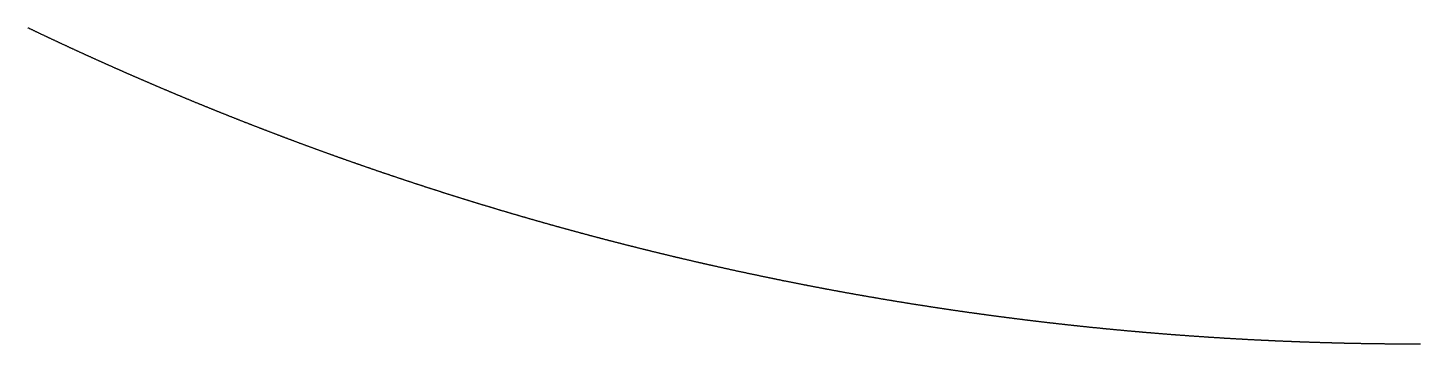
# Model space of a CAD drawing. Header units: metres. Extents: x -84 to 84, y -84 to 84.
# Drawn here: x -36.5 to -0.08, y -84.16 to -75.87 of the extents above; entities that cross this region are included whole.
import ezdxf

# ---------------------------------------------------------------- set-up
doc = ezdxf.new("R2010")
doc.units = ezdxf.units.M

msp = doc.modelspace()

# ---------------------------------------------------------------- linework, layer by layer
msp.add_lwpolyline([(-0.076, -84.155), (-0.091, -84.155), (-0.105, -84.155), (-0.12, -84.155), (-0.135, -84.155), (-0.149, -84.155), (-0.164, -84.155), (-0.179, -84.155), (-0.193, -84.155), (-0.208, -84.155), (-0.223, -84.155), (-0.237, -84.155), (-0.252, -84.155), (-0.267, -84.155), (-0.281, -84.155), (-0.296, -84.155), (-0.311, -84.155), (-0.325, -84.155), (-0.34, -84.155), (-0.355, -84.155), (-0.369, -84.155), (-0.384, -84.155), (-0.399, -84.155), (-0.413, -84.155), (-0.428, -84.155), (-0.443, -84.155), (-0.458, -84.154), (-0.472, -84.154), (-0.487, -84.154), (-0.502, -84.154), (-0.516, -84.154), (-0.531, -84.154), (-0.546, -84.154), (-0.56, -84.154), (-0.575, -84.154), (-0.59, -84.154), (-0.604, -84.154), (-0.619, -84.154), (-0.634, -84.154), (-0.648, -84.153), (-0.663, -84.153), (-0.678, -84.153), (-0.692, -84.153), (-0.707, -84.153), (-0.722, -84.153), (-0.736, -84.153), (-0.751, -84.153), (-0.766, -84.153), (-0.78, -84.153), (-0.795, -84.152), (-0.81, -84.152), (-0.824, -84.152), (-0.839, -84.152), (-0.854, -84.152), (-0.869, -84.152), (-0.883, -84.152), (-0.898, -84.152), (-0.913, -84.151), (-0.927, -84.151), (-0.942, -84.151), (-0.957, -84.151), (-0.971, -84.151), (-0.986, -84.151), (-1.001, -84.151), (-1.015, -84.15), (-1.03, -84.15), (-1.045, -84.15), (-1.059, -84.15), (-1.074, -84.15), (-1.089, -84.15), (-1.103, -84.149), (-1.118, -84.149), (-1.133, -84.149), (-1.147, -84.149), (-1.162, -84.149), (-1.177, -84.148), (-1.191, -84.148), (-1.206, -84.148), (-1.221, -84.148), (-1.235, -84.148), (-1.25, -84.148), (-1.265, -84.147), (-1.279, -84.147), (-1.294, -84.147), (-1.309, -84.147), (-1.324, -84.146), (-1.338, -84.146), (-1.353, -84.146), (-1.368, -84.146), (-1.382, -84.146), (-1.397, -84.145), (-1.412, -84.145), (-1.426, -84.145), (-1.441, -84.145), (-1.456, -84.144), (-1.47, -84.144), (-1.485, -84.144), (-1.5, -84.144), (-1.514, -84.144), (-1.529, -84.143), (-1.544, -84.143), (-1.558, -84.143), (-1.573, -84.143), (-1.588, -84.142), (-1.602, -84.142), (-1.617, -84.142), (-1.632, -84.141), (-1.646, -84.141), (-1.661, -84.141), (-1.676, -84.141), (-1.69, -84.14), (-1.705, -84.14), (-1.72, -84.14), (-1.734, -84.14), (-1.749, -84.139), (-1.764, -84.139), (-1.778, -84.139), (-1.793, -84.138), (-1.808, -84.138), (-1.823, -84.138), (-1.837, -84.138), (-1.852, -84.137), (-1.867, -84.137), (-1.881, -84.137), (-1.896, -84.136), (-1.911, -84.136), (-1.925, -84.136), (-1.94, -84.135), (-1.955, -84.135), (-1.969, -84.135), (-1.984, -84.134), (-1.999, -84.134), (-2.013, -84.134), (-2.028, -84.133), (-2.043, -84.133), (-2.057, -84.133), (-2.072, -84.132), (-2.087, -84.132), (-2.101, -84.132), (-2.116, -84.131), (-2.131, -84.131), (-2.145, -84.131), (-2.16, -84.13), (-2.175, -84.13), (-2.189, -84.13), (-2.204, -84.129), (-2.219, -84.129), (-2.233, -84.128), (-2.248, -84.128), (-2.263, -84.128), (-2.277, -84.127), (-2.292, -84.127), (-2.307, -84.127), (-2.321, -84.126), (-2.336, -84.126), (-2.351, -84.125), (-2.365, -84.125), (-2.38, -84.125), (-2.395, -84.124), (-2.41, -84.124), (-2.424, -84.123), (-2.439, -84.123), (-2.454, -84.123), (-2.468, -84.122), (-2.483, -84.122), (-2.498, -84.121), (-2.512, -84.121), (-2.527, -84.121), (-2.542, -84.12), (-2.556, -84.12), (-2.571, -84.119), (-2.586, -84.119), (-2.6, -84.118), (-2.615, -84.118), (-2.63, -84.118), (-2.644, -84.117), (-2.659, -84.117), (-2.674, -84.116), (-2.688, -84.116), (-2.703, -84.115), (-2.718, -84.115), (-2.732, -84.114), (-2.747, -84.114), (-2.762, -84.114), (-2.776, -84.113), (-2.791, -84.113), (-2.806, -84.112), (-2.82, -84.112), (-2.835, -84.111), (-2.85, -84.111), (-2.864, -84.11), (-2.879, -84.11), (-2.894, -84.109), (-2.908, -84.109), (-2.923, -84.108), (-2.938, -84.108), (-2.952, -84.107), (-2.967, -84.107), (-2.982, -84.106), (-2.996, -84.106), (-3.011, -84.105), (-3.026, -84.105), (-3.04, -84.104), (-3.055, -84.104), (-3.07, -84.103), (-3.084, -84.103), (-3.099, -84.102), (-3.114, -84.102), (-3.128, -84.101), (-3.143, -84.101), (-3.158, -84.1), (-3.172, -84.1), (-3.187, -84.099), (-3.202, -84.098), (-3.216, -84.098), (-3.231, -84.097), (-3.246, -84.097), (-3.26, -84.096), (-3.275, -84.096), (-3.29, -84.095), (-3.304, -84.095), (-3.319, -84.094), (-3.334, -84.094), (-3.348, -84.093), (-3.363, -84.092), (-3.378, -84.092), (-3.392, -84.091), (-3.407, -84.091), (-3.422, -84.09), (-3.436, -84.09), (-3.451, -84.089), (-3.466, -84.088), (-3.48, -84.088), (-3.495, -84.087), (-3.51, -84.087), (-3.524, -84.086), (-3.539, -84.085), (-3.554, -84.085), (-3.568, -84.084), (-3.583, -84.084), (-3.598, -84.083), (-3.612, -84.082), (-3.627, -84.082), (-3.642, -84.081), (-3.656, -84.081), (-3.671, -84.08), (-3.686, -84.079), (-3.7, -84.079), (-3.715, -84.078), (-3.73, -84.077), (-3.744, -84.077), (-3.759, -84.076), (-3.774, -84.076), (-3.788, -84.075), (-3.803, -84.074), (-3.818, -84.074), (-3.832, -84.073), (-3.847, -84.072), (-3.862, -84.072), (-3.876, -84.071), (-3.891, -84.07), (-3.906, -84.07), (-3.92, -84.069), (-3.935, -84.068), (-3.95, -84.068), (-3.964, -84.067), (-3.979, -84.066), (-3.994, -84.066), (-4.008, -84.065), (-4.023, -84.064), (-4.038, -84.064), (-4.052, -84.063), (-4.067, -84.062), (-4.082, -84.062), (-4.096, -84.061), (-4.111, -84.06), (-4.126, -84.059), (-4.14, -84.059), (-4.155, -84.058), (-4.17, -84.057), (-4.184, -84.057), (-4.199, -84.056), (-4.214, -84.055), (-4.228, -84.055), (-4.243, -84.054), (-4.258, -84.053), (-4.272, -84.052), (-4.287, -84.052), (-4.302, -84.051), (-4.316, -84.05), (-4.331, -84.049), (-4.346, -84.049), (-4.36, -84.048), (-4.375, -84.047), (-4.39, -84.046), (-4.404, -84.046), (-4.419, -84.045), (-4.434, -84.044), (-4.448, -84.043), (-4.463, -84.043), (-4.477, -84.042), (-4.492, -84.041), (-4.507, -84.04), (-4.521, -84.04), (-4.536, -84.039), (-4.551, -84.038), (-4.565, -84.037), (-4.58, -84.037), (-4.595, -84.036), (-4.609, -84.035), (-4.624, -84.034), (-4.639, -84.033), (-4.653, -84.033), (-4.668, -84.032), (-4.683, -84.031), (-4.697, -84.03), (-4.712, -84.029), (-4.727, -84.029), (-4.741, -84.028), (-4.756, -84.027), (-4.771, -84.026), (-4.785, -84.025), (-4.8, -84.025), (-4.815, -84.024), (-4.829, -84.023), (-4.844, -84.022), (-4.859, -84.021), (-4.873, -84.02), (-4.888, -84.02), (-4.903, -84.019), (-4.917, -84.018), (-4.932, -84.017), (-4.946, -84.016), (-4.961, -84.015), (-4.976, -84.015), (-4.99, -84.014), (-5.005, -84.013), (-5.02, -84.012), (-5.034, -84.011), (-5.049, -84.01), (-5.064, -84.009), (-5.078, -84.009), (-5.093, -84.008), (-5.108, -84.007), (-5.122, -84.006), (-5.137, -84.005), (-5.152, -84.004), (-5.166, -84.003), (-5.181, -84.002), (-5.196, -84.002), (-5.21, -84.001), (-5.225, -84), (-5.24, -83.999), (-5.254, -83.998), (-5.269, -83.997), (-5.283, -83.996), (-5.298, -83.995), (-5.313, -83.994), (-5.327, -83.993), (-5.342, -83.993), (-5.357, -83.992), (-5.371, -83.991), (-5.386, -83.99), (-5.401, -83.989), (-5.415, -83.988), (-5.43, -83.987), (-5.445, -83.986), (-5.459, -83.985), (-5.474, -83.984), (-5.489, -83.983), (-5.503, -83.982), (-5.518, -83.981), (-5.533, -83.98), (-5.547, -83.98), (-5.562, -83.979), (-5.576, -83.978), (-5.591, -83.977), (-5.606, -83.976), (-5.62, -83.975), (-5.635, -83.974), (-5.65, -83.973), (-5.664, -83.972), (-5.679, -83.971), (-5.694, -83.97), (-5.708, -83.969), (-5.723, -83.968), (-5.738, -83.967), (-5.752, -83.966), (-5.767, -83.965), (-5.781, -83.964), (-5.796, -83.963), (-5.811, -83.962), (-5.825, -83.961), (-5.84, -83.96), (-5.855, -83.959), (-5.869, -83.958), (-5.884, -83.957), (-5.899, -83.956), (-5.913, -83.955), (-5.928, -83.954), (-5.943, -83.953), (-5.957, -83.952), (-5.972, -83.951), (-5.987, -83.95), (-6.001, -83.949), (-6.016, -83.948), (-6.03, -83.947), (-6.045, -83.946), (-6.06, -83.945), (-6.074, -83.944), (-6.089, -83.943), (-6.104, -83.942), (-6.118, -83.941), (-6.133, -83.94), (-6.148, -83.939), (-6.162, -83.937), (-6.177, -83.936), (-6.191, -83.935), (-6.206, -83.934), (-6.221, -83.933), (-6.235, -83.932), (-6.25, -83.931), (-6.265, -83.93), (-6.279, -83.929), (-6.294, -83.928), (-6.309, -83.927), (-6.323, -83.926), (-6.338, -83.925), (-6.352, -83.924), (-6.367, -83.922), (-6.382, -83.921), (-6.396, -83.92), (-6.411, -83.919), (-6.426, -83.918), (-6.44, -83.917), (-6.455, -83.916), (-6.47, -83.915), (-6.484, -83.914), (-6.499, -83.913), (-6.513, -83.911), (-6.528, -83.91), (-6.543, -83.909), (-6.557, -83.908), (-6.572, -83.907), (-6.587, -83.906), (-6.601, -83.905), (-6.616, -83.904), (-6.631, -83.902), (-6.645, -83.901), (-6.66, -83.9), (-6.674, -83.899), (-6.689, -83.898), (-6.704, -83.897), (-6.718, -83.895), (-6.733, -83.894), (-6.748, -83.893), (-6.762, -83.892), (-6.777, -83.891), (-6.792, -83.89), (-6.806, -83.889), (-6.821, -83.887), (-6.835, -83.886), (-6.85, -83.885), (-6.865, -83.884), (-6.879, -83.883), (-6.894, -83.881), (-6.909, -83.88), (-6.923, -83.879), (-6.938, -83.878), (-6.952, -83.877), (-6.967, -83.876), (-6.982, -83.874), (-6.996, -83.873), (-7.011, -83.872), (-7.026, -83.871), (-7.04, -83.87), (-7.055, -83.868), (-7.069, -83.867), (-7.084, -83.866), (-7.099, -83.865), (-7.113, -83.863), (-7.128, -83.862), (-7.143, -83.861), (-7.157, -83.86), (-7.172, -83.859), (-7.186, -83.857), (-7.201, -83.856), (-7.216, -83.855), (-7.23, -83.854), (-7.245, -83.852), (-7.26, -83.851), (-7.274, -83.85), (-7.289, -83.849), (-7.303, -83.847), (-7.318, -83.846), (-7.333, -83.845), (-7.347, -83.844), (-7.362, -83.842), (-7.377, -83.841), (-7.391, -83.84), (-7.406, -83.839), (-7.42, -83.837), (-7.435, -83.836), (-7.45, -83.835), (-7.464, -83.833), (-7.479, -83.832), (-7.494, -83.831), (-7.508, -83.83), (-7.523, -83.828), (-7.537, -83.827), (-7.552, -83.826), (-7.567, -83.824), (-7.581, -83.823), (-7.596, -83.822), (-7.611, -83.82), (-7.625, -83.819), (-7.64, -83.818), (-7.654, -83.817), (-7.669, -83.815), (-7.684, -83.814), (-7.698, -83.813), (-7.713, -83.811), (-7.727, -83.81), (-7.742, -83.809), (-7.757, -83.807), (-7.771, -83.806), (-7.786, -83.805), (-7.801, -83.803), (-7.815, -83.802), (-7.83, -83.801), (-7.844, -83.799), (-7.859, -83.798), (-7.874, -83.796), (-7.888, -83.795), (-7.903, -83.794), (-7.917, -83.792), (-7.932, -83.791), (-7.947, -83.79), (-7.961, -83.788), (-7.976, -83.787), (-7.991, -83.786), (-8.005, -83.784), (-8.02, -83.783), (-8.034, -83.781), (-8.049, -83.78), (-8.064, -83.779), (-8.078, -83.777), (-8.093, -83.776), (-8.107, -83.774), (-8.122, -83.773), (-8.137, -83.772), (-8.151, -83.77), (-8.166, -83.769), (-8.18, -83.767), (-8.195, -83.766), (-8.21, -83.765), (-8.224, -83.763), (-8.239, -83.762), (-8.253, -83.76), (-8.268, -83.759), (-8.283, -83.758), (-8.297, -83.756), (-8.312, -83.755), (-8.327, -83.753), (-8.341, -83.752), (-8.356, -83.75), (-8.37, -83.749), (-8.385, -83.748), (-8.4, -83.746), (-8.414, -83.745), (-8.429, -83.743), (-8.443, -83.742), (-8.458, -83.74), (-8.473, -83.739), (-8.487, -83.737), (-8.502, -83.736), (-8.516, -83.734), (-8.531, -83.733), (-8.546, -83.731), (-8.56, -83.73), (-8.575, -83.729), (-8.589, -83.727), (-8.604, -83.726), (-8.619, -83.724), (-8.633, -83.723), (-8.648, -83.721), (-8.662, -83.72), (-8.677, -83.718), (-8.692, -83.717), (-8.706, -83.715), (-8.721, -83.714), (-8.735, -83.712), (-8.75, -83.711), (-8.765, -83.709), (-8.779, -83.708), (-8.794, -83.706), (-8.808, -83.705), (-8.823, -83.703), (-8.838, -83.702), (-8.852, -83.7), (-8.867, -83.698), (-8.881, -83.697), (-8.896, -83.695), (-8.911, -83.694), (-8.925, -83.692), (-8.94, -83.691), (-8.954, -83.689), (-8.969, -83.688), (-8.984, -83.686), (-8.998, -83.685), (-9.013, -83.683), (-9.027, -83.682), (-9.042, -83.68), (-9.056, -83.678), (-9.071, -83.677), (-9.086, -83.675), (-9.1, -83.674), (-9.115, -83.672), (-9.129, -83.671), (-9.144, -83.669), (-9.159, -83.667), (-9.173, -83.666), (-9.188, -83.664), (-9.202, -83.663), (-9.217, -83.661), (-9.232, -83.66), (-9.246, -83.658), (-9.261, -83.656), (-9.275, -83.655), (-9.29, -83.653), (-9.305, -83.652), (-9.319, -83.65), (-9.334, -83.648), (-9.348, -83.647), (-9.363, -83.645), (-9.377, -83.643), (-9.392, -83.642), (-9.407, -83.64), (-9.421, -83.639), (-9.436, -83.637), (-9.45, -83.635), (-9.465, -83.634), (-9.48, -83.632), (-9.494, -83.63), (-9.509, -83.629), (-9.523, -83.627), (-9.538, -83.626), (-9.552, -83.624), (-9.567, -83.622), (-9.582, -83.621), (-9.596, -83.619), (-9.611, -83.617), (-9.625, -83.616), (-9.64, -83.614), (-9.655, -83.612), (-9.669, -83.611), (-9.684, -83.609), (-9.698, -83.607), (-9.713, -83.606), (-9.727, -83.604), (-9.742, -83.602), (-9.757, -83.601), (-9.771, -83.599), (-9.786, -83.597), (-9.8, -83.596), (-9.815, -83.594), (-9.83, -83.592), (-9.844, -83.59), (-9.859, -83.589), (-9.873, -83.587), (-9.888, -83.585), (-9.902, -83.584), (-9.917, -83.582), (-9.932, -83.58), (-9.946, -83.578), (-9.961, -83.577), (-9.975, -83.575), (-9.99, -83.573), (-10.004, -83.572), (-10.019, -83.57), (-10.034, -83.568), (-10.048, -83.566), (-10.063, -83.565), (-10.077, -83.563), (-10.092, -83.561), (-10.106, -83.559), (-10.121, -83.558), (-10.136, -83.556), (-10.15, -83.554), (-10.165, -83.552), (-10.179, -83.551), (-10.194, -83.549), (-10.208, -83.547), (-10.223, -83.545), (-10.238, -83.544), (-10.252, -83.542), (-10.267, -83.54), (-10.281, -83.538), (-10.296, -83.537), (-10.31, -83.535), (-10.325, -83.533), (-10.34, -83.531), (-10.354, -83.529), (-10.369, -83.528), (-10.383, -83.526), (-10.398, -83.524), (-10.412, -83.522), (-10.427, -83.52), (-10.441, -83.519), (-10.456, -83.517), (-10.471, -83.515), (-10.485, -83.513), (-10.5, -83.511), (-10.514, -83.51), (-10.529, -83.508), (-10.543, -83.506), (-10.558, -83.504), (-10.573, -83.502), (-10.587, -83.501), (-10.602, -83.499), (-10.616, -83.497), (-10.631, -83.495), (-10.645, -83.493), (-10.66, -83.491), (-10.674, -83.489), (-10.689, -83.488), (-10.704, -83.486), (-10.718, -83.484), (-10.733, -83.482), (-10.747, -83.48), (-10.762, -83.478), (-10.776, -83.477), (-10.791, -83.475), (-10.805, -83.473), (-10.82, -83.471), (-10.835, -83.469), (-10.849, -83.467), (-10.864, -83.465), (-10.878, -83.463), (-10.893, -83.462), (-10.907, -83.46), (-10.922, -83.458), (-10.936, -83.456), (-10.951, -83.454), (-10.966, -83.452), (-10.98, -83.45), (-10.995, -83.448), (-11.009, -83.446), (-11.024, -83.445), (-11.038, -83.443), (-11.053, -83.441), (-11.067, -83.439), (-11.082, -83.437), (-11.097, -83.435), (-11.111, -83.433), (-11.126, -83.431), (-11.14, -83.429), (-11.155, -83.427), (-11.169, -83.425), (-11.184, -83.423), (-11.198, -83.422), (-11.213, -83.42), (-11.227, -83.418), (-11.242, -83.416), (-11.257, -83.414), (-11.271, -83.412), (-11.286, -83.41), (-11.3, -83.408), (-11.315, -83.406), (-11.329, -83.404), (-11.344, -83.402), (-11.358, -83.4), (-11.373, -83.398), (-11.387, -83.396), (-11.402, -83.394), (-11.417, -83.392), (-11.431, -83.39), (-11.446, -83.388), (-11.46, -83.386), (-11.475, -83.384), (-11.489, -83.382), (-11.504, -83.38), (-11.518, -83.378), (-11.533, -83.376), (-11.547, -83.374), (-11.562, -83.372), (-11.576, -83.37), (-11.591, -83.368), (-11.606, -83.366), (-11.62, -83.364), (-11.635, -83.362), (-11.649, -83.36), (-11.664, -83.358), (-11.678, -83.356), (-11.693, -83.354), (-11.707, -83.352), (-11.722, -83.35), (-11.736, -83.348), (-11.751, -83.346), (-11.765, -83.344), (-11.78, -83.342), (-11.794, -83.34), (-11.809, -83.338), (-11.824, -83.336), (-11.838, -83.334), (-11.853, -83.332), (-11.867, -83.33), (-11.882, -83.328), (-11.896, -83.326), (-11.911, -83.324), (-11.925, -83.322), (-11.94, -83.32), (-11.954, -83.317), (-11.969, -83.315), (-11.983, -83.313), (-11.998, -83.311), (-12.012, -83.309), (-12.027, -83.307), (-12.041, -83.305), (-12.056, -83.303), (-12.07, -83.301), (-12.085, -83.299), (-12.1, -83.297), (-12.114, -83.295), (-12.129, -83.292), (-12.143, -83.29), (-12.158, -83.288), (-12.172, -83.286), (-12.187, -83.284), (-12.201, -83.282), (-12.216, -83.28), (-12.23, -83.278), (-12.245, -83.276), (-12.259, -83.274), (-12.274, -83.271), (-12.288, -83.269), (-12.303, -83.267), (-12.317, -83.265), (-12.332, -83.263), (-12.346, -83.261), (-12.361, -83.259), (-12.375, -83.256), (-12.39, -83.254), (-12.404, -83.252), (-12.419, -83.25), (-12.433, -83.248), (-12.448, -83.246), (-12.463, -83.244), (-12.477, -83.241), (-12.492, -83.239), (-12.506, -83.237), (-12.521, -83.235), (-12.535, -83.233), (-12.55, -83.231), (-12.564, -83.228), (-12.579, -83.226), (-12.593, -83.224), (-12.608, -83.222), (-12.622, -83.22), (-12.637, -83.218), (-12.651, -83.215), (-12.666, -83.213), (-12.68, -83.211), (-12.695, -83.209), (-12.709, -83.207), (-12.724, -83.204), (-12.738, -83.202), (-12.753, -83.2), (-12.767, -83.198), (-12.782, -83.196), (-12.796, -83.193), (-12.811, -83.191), (-12.825, -83.189), (-12.84, -83.187), (-12.854, -83.184), (-12.869, -83.182), (-12.883, -83.18), (-12.898, -83.178), (-12.912, -83.176), (-12.927, -83.173), (-12.941, -83.171), (-12.956, -83.169), (-12.97, -83.167), (-12.985, -83.164), (-12.999, -83.162), (-13.014, -83.16), (-13.028, -83.158), (-13.043, -83.155), (-13.057, -83.153), (-13.072, -83.151), (-13.086, -83.149), (-13.101, -83.146), (-13.115, -83.144), (-13.13, -83.142), (-13.144, -83.14), (-13.159, -83.137), (-13.173, -83.135), (-13.188, -83.133), (-13.202, -83.13), (-13.217, -83.128), (-13.231, -83.126), (-13.246, -83.124), (-13.26, -83.121), (-13.275, -83.119), (-13.289, -83.117), (-13.304, -83.114), (-13.318, -83.112), (-13.333, -83.11), (-13.347, -83.107), (-13.362, -83.105), (-13.376, -83.103), (-13.391, -83.1), (-13.405, -83.098), (-13.42, -83.096), (-13.434, -83.094), (-13.449, -83.091), (-13.463, -83.089), (-13.478, -83.087), (-13.492, -83.084), (-13.506, -83.082), (-13.521, -83.08), (-13.535, -83.077), (-13.55, -83.075), (-13.564, -83.072), (-13.579, -83.07), (-13.593, -83.068), (-13.608, -83.065), (-13.622, -83.063), (-13.637, -83.061), (-13.651, -83.058), (-13.666, -83.056), (-13.68, -83.054), (-13.695, -83.051), (-13.709, -83.049), (-13.724, -83.047), (-13.738, -83.044), (-13.753, -83.042), (-13.767, -83.039), (-13.782, -83.037), (-13.796, -83.035), (-13.811, -83.032), (-13.825, -83.03), (-13.84, -83.027), (-13.854, -83.025), (-13.868, -83.023), (-13.883, -83.02), (-13.897, -83.018), (-13.912, -83.015), (-13.926, -83.013), (-13.941, -83.011), (-13.955, -83.008), (-13.97, -83.006), (-13.984, -83.003), (-13.999, -83.001), (-14.013, -82.999), (-14.028, -82.996), (-14.042, -82.994), (-14.057, -82.991), (-14.071, -82.989), (-14.086, -82.986), (-14.1, -82.984), (-14.114, -82.981), (-14.129, -82.979), (-14.143, -82.977), (-14.158, -82.974), (-14.172, -82.972), (-14.187, -82.969), (-14.201, -82.967), (-14.216, -82.964), (-14.23, -82.962), (-14.245, -82.959), (-14.259, -82.957), (-14.274, -82.954), (-14.288, -82.952), (-14.303, -82.949), (-14.317, -82.947), (-14.331, -82.945), (-14.346, -82.942), (-14.36, -82.94), (-14.375, -82.937), (-14.389, -82.935), (-14.404, -82.932), (-14.418, -82.93), (-14.433, -82.927), (-14.447, -82.925), (-14.462, -82.922), (-14.476, -82.92), (-14.491, -82.917), (-14.505, -82.915), (-14.52, -82.912), (-14.534, -82.91), (-14.548, -82.907), (-14.563, -82.904), (-14.577, -82.902), (-14.592, -82.899), (-14.606, -82.897), (-14.621, -82.894), (-14.635, -82.892), (-14.65, -82.889), (-14.664, -82.887), (-14.679, -82.884), (-14.693, -82.882), (-14.708, -82.879), (-14.722, -82.877), (-14.736, -82.874), (-14.751, -82.871), (-14.765, -82.869), (-14.78, -82.866), (-14.794, -82.864), (-14.809, -82.861), (-14.823, -82.859), (-14.838, -82.856), (-14.852, -82.854), (-14.867, -82.851), (-14.881, -82.848), (-14.895, -82.846), (-14.91, -82.843), (-14.924, -82.841), (-14.939, -82.838), (-14.953, -82.835), (-14.968, -82.833), (-14.982, -82.83), (-14.997, -82.828), (-15.011, -82.825), (-15.025, -82.822), (-15.04, -82.82), (-15.054, -82.817), (-15.069, -82.815), (-15.083, -82.812), (-15.098, -82.809), (-15.112, -82.807), (-15.127, -82.804), (-15.141, -82.802), (-15.155, -82.799), (-15.17, -82.796), (-15.184, -82.794), (-15.199, -82.791), (-15.213, -82.788), (-15.228, -82.786), (-15.242, -82.783), (-15.257, -82.78), (-15.271, -82.778), (-15.285, -82.775), (-15.3, -82.773), (-15.314, -82.77), (-15.329, -82.767), (-15.343, -82.765), (-15.358, -82.762), (-15.372, -82.759), (-15.386, -82.757), (-15.401, -82.754), (-15.415, -82.751), (-15.43, -82.749), (-15.444, -82.746), (-15.459, -82.743), (-15.473, -82.74), (-15.488, -82.738), (-15.502, -82.735), (-15.516, -82.732), (-15.531, -82.73), (-15.545, -82.727), (-15.56, -82.724), (-15.574, -82.722), (-15.589, -82.719), (-15.603, -82.716), (-15.617, -82.714), (-15.632, -82.711), (-15.646, -82.708), (-15.661, -82.705), (-15.675, -82.703), (-15.69, -82.7), (-15.704, -82.697), (-15.718, -82.695), (-15.733, -82.692), (-15.747, -82.689), (-15.762, -82.686), (-15.776, -82.684), (-15.79, -82.681), (-15.805, -82.678), (-15.819, -82.675), (-15.834, -82.673), (-15.848, -82.67), (-15.863, -82.667), (-15.877, -82.664), (-15.891, -82.662), (-15.906, -82.659), (-15.92, -82.656), (-15.935, -82.653), (-15.949, -82.651), (-15.964, -82.648), (-15.978, -82.645), (-15.992, -82.642), (-16.007, -82.64), (-16.021, -82.637), (-16.036, -82.634), (-16.05, -82.631), (-16.064, -82.628), (-16.079, -82.626), (-16.093, -82.623), (-16.108, -82.62), (-16.122, -82.617), (-16.136, -82.614), (-16.151, -82.612), (-16.165, -82.609), (-16.18, -82.606), (-16.194, -82.603), (-16.209, -82.6), (-16.223, -82.598), (-16.237, -82.595), (-16.252, -82.592), (-16.266, -82.589), (-16.281, -82.586), (-16.295, -82.584), (-16.309, -82.581), (-16.324, -82.578), (-16.338, -82.575), (-16.353, -82.572), (-16.367, -82.569), (-16.381, -82.567), (-16.396, -82.564), (-16.41, -82.561), (-16.425, -82.558), (-16.439, -82.555), (-16.453, -82.552), (-16.468, -82.549), (-16.482, -82.547), (-16.497, -82.544), (-16.511, -82.541), (-16.525, -82.538), (-16.54, -82.535), (-16.554, -82.532), (-16.569, -82.529), (-16.583, -82.526), (-16.597, -82.524), (-16.612, -82.521), (-16.626, -82.518), (-16.641, -82.515), (-16.655, -82.512), (-16.669, -82.509), (-16.684, -82.506), (-16.698, -82.503), (-16.713, -82.501), (-16.727, -82.498), (-16.741, -82.495), (-16.756, -82.492), (-16.77, -82.489), (-16.784, -82.486), (-16.799, -82.483), (-16.813, -82.48), (-16.828, -82.477), (-16.842, -82.474), (-16.856, -82.471), (-16.871, -82.468), (-16.885, -82.466), (-16.9, -82.463), (-16.914, -82.46), (-16.928, -82.457), (-16.943, -82.454), (-16.957, -82.451), (-16.971, -82.448), (-16.986, -82.445), (-17, -82.442), (-17.015, -82.439), (-17.029, -82.436), (-17.043, -82.433), (-17.058, -82.43), (-17.072, -82.427), (-17.087, -82.424), (-17.101, -82.421), (-17.115, -82.418), (-17.13, -82.415), (-17.144, -82.412), (-17.158, -82.409), (-17.173, -82.406), (-17.187, -82.403), (-17.202, -82.4), (-17.216, -82.398), (-17.23, -82.395), (-17.245, -82.392), (-17.259, -82.389), (-17.273, -82.386), (-17.288, -82.383), (-17.302, -82.38), (-17.317, -82.377), (-17.331, -82.374), (-17.345, -82.371), (-17.36, -82.368), (-17.374, -82.364), (-17.388, -82.361), (-17.403, -82.358), (-17.417, -82.355), (-17.431, -82.352), (-17.446, -82.349), (-17.46, -82.346), (-17.475, -82.343), (-17.489, -82.34), (-17.503, -82.337), (-17.518, -82.334), (-17.532, -82.331), (-17.546, -82.328), (-17.561, -82.325), (-17.575, -82.322), (-17.589, -82.319), (-17.604, -82.316), (-17.618, -82.313), (-17.633, -82.31), (-17.647, -82.307), (-17.661, -82.304), (-17.676, -82.301), (-17.69, -82.298), (-17.704, -82.294), (-17.719, -82.291), (-17.733, -82.288), (-17.747, -82.285), (-17.762, -82.282), (-17.776, -82.279), (-17.79, -82.276), (-17.805, -82.273), (-17.819, -82.27), (-17.833, -82.267), (-17.848, -82.264), (-17.862, -82.261), (-17.877, -82.257), (-17.891, -82.254), (-17.905, -82.251), (-17.92, -82.248), (-17.934, -82.245), (-17.948, -82.242), (-17.963, -82.239), (-17.977, -82.236), (-17.991, -82.233), (-18.006, -82.229), (-18.02, -82.226), (-18.034, -82.223), (-18.049, -82.22), (-18.063, -82.217), (-18.077, -82.214), (-18.092, -82.211), (-18.106, -82.207), (-18.12, -82.204), (-18.135, -82.201), (-18.149, -82.198), (-18.163, -82.195), (-18.178, -82.192), (-18.192, -82.189), (-18.206, -82.185), (-18.221, -82.182), (-18.235, -82.179), (-18.249, -82.176), (-18.264, -82.173), (-18.278, -82.17), (-18.292, -82.166), (-18.307, -82.163), (-18.321, -82.16), (-18.335, -82.157), (-18.35, -82.154), (-18.364, -82.151), (-18.378, -82.147), (-18.393, -82.144), (-18.407, -82.141), (-18.421, -82.138), (-18.436, -82.135), (-18.45, -82.131), (-18.464, -82.128), (-18.479, -82.125), (-18.493, -82.122), (-18.507, -82.119), (-18.522, -82.115), (-18.536, -82.112), (-18.55, -82.109), (-18.565, -82.106), (-18.579, -82.102), (-18.593, -82.099), (-18.608, -82.096), (-18.622, -82.093), (-18.636, -82.09), (-18.651, -82.086), (-18.665, -82.083), (-18.679, -82.08), (-18.694, -82.077), (-18.708, -82.073), (-18.722, -82.07), (-18.736, -82.067), (-18.751, -82.064), (-18.765, -82.06), (-18.779, -82.057), (-18.794, -82.054), (-18.808, -82.05), (-18.822, -82.047), (-18.837, -82.044), (-18.851, -82.041), (-18.865, -82.037), (-18.88, -82.034), (-18.894, -82.031), (-18.908, -82.028), (-18.923, -82.024), (-18.937, -82.021), (-18.951, -82.018), (-18.965, -82.014), (-18.98, -82.011), (-18.994, -82.008), (-19.008, -82.005), (-19.023, -82.001), (-19.037, -81.998), (-19.051, -81.995), (-19.066, -81.991), (-19.08, -81.988), (-19.094, -81.985), (-19.108, -81.981), (-19.123, -81.978), (-19.137, -81.975), (-19.151, -81.971), (-19.166, -81.968), (-19.18, -81.965), (-19.194, -81.961), (-19.209, -81.958), (-19.223, -81.955), (-19.237, -81.951), (-19.251, -81.948), (-19.266, -81.945), (-19.28, -81.941), (-19.294, -81.938), (-19.309, -81.935), (-19.323, -81.931), (-19.337, -81.928), (-19.352, -81.925), (-19.366, -81.921), (-19.38, -81.918), (-19.394, -81.915), (-19.409, -81.911), (-19.423, -81.908), (-19.437, -81.904), (-19.452, -81.901), (-19.466, -81.898), (-19.48, -81.894), (-19.494, -81.891), (-19.509, -81.888), (-19.523, -81.884), (-19.537, -81.881), (-19.552, -81.877), (-19.566, -81.874), (-19.58, -81.871), (-19.594, -81.867), (-19.609, -81.864), (-19.623, -81.86), (-19.637, -81.857), (-19.651, -81.854), (-19.666, -81.85), (-19.68, -81.847), (-19.694, -81.843), (-19.709, -81.84), (-19.723, -81.836), (-19.737, -81.833), (-19.751, -81.83), (-19.766, -81.826), (-19.78, -81.823), (-19.794, -81.819), (-19.809, -81.816), (-19.823, -81.812), (-19.837, -81.809), (-19.851, -81.805), (-19.866, -81.802), (-19.88, -81.799), (-19.894, -81.795), (-19.908, -81.792), (-19.923, -81.788), (-19.937, -81.785), (-19.951, -81.781), (-19.965, -81.778), (-19.98, -81.774), (-19.994, -81.771), (-20.008, -81.767), (-20.023, -81.764), (-20.037, -81.76), (-20.051, -81.757), (-20.065, -81.753), (-20.08, -81.75), (-20.094, -81.747), (-20.108, -81.743), (-20.122, -81.74), (-20.137, -81.736), (-20.151, -81.733), (-20.165, -81.729), (-20.179, -81.726), (-20.194, -81.722), (-20.208, -81.719), (-20.222, -81.715), (-20.236, -81.711), (-20.251, -81.708), (-20.265, -81.704), (-20.279, -81.701), (-20.293, -81.697), (-20.308, -81.694), (-20.322, -81.69), (-20.336, -81.687), (-20.35, -81.683), (-20.365, -81.68), (-20.379, -81.676), (-20.393, -81.673), (-20.407, -81.669), (-20.422, -81.666), (-20.436, -81.662), (-20.45, -81.658), (-20.464, -81.655), (-20.479, -81.651), (-20.493, -81.648), (-20.507, -81.644), (-20.521, -81.641), (-20.536, -81.637), (-20.55, -81.634), (-20.564, -81.63), (-20.578, -81.626), (-20.593, -81.623), (-20.607, -81.619), (-20.621, -81.616), (-20.635, -81.612), (-20.65, -81.609), (-20.664, -81.605), (-20.678, -81.601), (-20.692, -81.598), (-20.706, -81.594), (-20.721, -81.591), (-20.735, -81.587), (-20.749, -81.583), (-20.763, -81.58), (-20.778, -81.576), (-20.792, -81.573), (-20.806, -81.569), (-20.82, -81.565), (-20.835, -81.562), (-20.849, -81.558), (-20.863, -81.554), (-20.877, -81.551), (-20.891, -81.547), (-20.906, -81.544), (-20.92, -81.54), (-20.934, -81.536), (-20.948, -81.533), (-20.963, -81.529), (-20.977, -81.525), (-20.991, -81.522), (-21.005, -81.518), (-21.019, -81.514), (-21.034, -81.511), (-21.048, -81.507), (-21.062, -81.503), (-21.076, -81.5), (-21.091, -81.496), (-21.105, -81.492), (-21.119, -81.489), (-21.133, -81.485), (-21.147, -81.481), (-21.162, -81.478), (-21.176, -81.474), (-21.19, -81.47), (-21.204, -81.467), (-21.218, -81.463), (-21.233, -81.459), (-21.247, -81.456), (-21.261, -81.452), (-21.275, -81.448), (-21.289, -81.445), (-21.304, -81.441), (-21.318, -81.437), (-21.332, -81.433), (-21.346, -81.43), (-21.361, -81.426), (-21.375, -81.422), (-21.389, -81.419), (-21.403, -81.415), (-21.417, -81.411), (-21.432, -81.407), (-21.446, -81.404), (-21.46, -81.4), (-21.474, -81.396), (-21.488, -81.393), (-21.503, -81.389), (-21.517, -81.385), (-21.531, -81.381), (-21.545, -81.378), (-21.559, -81.374), (-21.574, -81.37), (-21.588, -81.366), (-21.602, -81.363), (-21.616, -81.359), (-21.63, -81.355), (-21.644, -81.351), (-21.659, -81.348), (-21.673, -81.344), (-21.687, -81.34), (-21.701, -81.336), (-21.715, -81.332), (-21.73, -81.329), (-21.744, -81.325), (-21.758, -81.321), (-21.772, -81.317), (-21.786, -81.314), (-21.801, -81.31), (-21.815, -81.306), (-21.829, -81.302), (-21.843, -81.298), (-21.857, -81.295), (-21.871, -81.291), (-21.886, -81.287), (-21.9, -81.283), (-21.914, -81.279), (-21.928, -81.276), (-21.942, -81.272), (-21.957, -81.268), (-21.971, -81.264), (-21.985, -81.26), (-21.999, -81.257), (-22.013, -81.253), (-22.027, -81.249), (-22.042, -81.245), (-22.056, -81.241), (-22.07, -81.237), (-22.084, -81.234), (-22.098, -81.23), (-22.112, -81.226), (-22.127, -81.222), (-22.141, -81.218), (-22.155, -81.214), (-22.169, -81.21), (-22.183, -81.207), (-22.197, -81.203), (-22.212, -81.199), (-22.226, -81.195), (-22.24, -81.191), (-22.254, -81.187), (-22.268, -81.183), (-22.282, -81.18), (-22.297, -81.176), (-22.311, -81.172), (-22.325, -81.168), (-22.339, -81.164), (-22.353, -81.16), (-22.367, -81.156), (-22.382, -81.152), (-22.396, -81.149), (-22.41, -81.145), (-22.424, -81.141), (-22.438, -81.137), (-22.452, -81.133), (-22.466, -81.129), (-22.481, -81.125), (-22.495, -81.121), (-22.509, -81.117), (-22.523, -81.113), (-22.537, -81.109), (-22.551, -81.106), (-22.565, -81.102), (-22.58, -81.098), (-22.594, -81.094), (-22.608, -81.09), (-22.622, -81.086), (-22.636, -81.082), (-22.65, -81.078), (-22.665, -81.074), (-22.679, -81.07), (-22.693, -81.066), (-22.707, -81.062), (-22.721, -81.058), (-22.735, -81.054), (-22.749, -81.05), (-22.763, -81.046), (-22.778, -81.043), (-22.792, -81.039), (-22.806, -81.035), (-22.82, -81.031), (-22.834, -81.027), (-22.848, -81.023), (-22.862, -81.019), (-22.877, -81.015), (-22.891, -81.011), (-22.905, -81.007), (-22.919, -81.003), (-22.933, -80.999), (-22.947, -80.995), (-22.961, -80.991), (-22.975, -80.987), (-22.99, -80.983), (-23.004, -80.979), (-23.018, -80.975), (-23.032, -80.971), (-23.046, -80.967), (-23.06, -80.963), (-23.074, -80.959), (-23.088, -80.955), (-23.103, -80.951), (-23.117, -80.947), (-23.131, -80.943), (-23.145, -80.939), (-23.159, -80.935), (-23.173, -80.931), (-23.187, -80.927), (-23.201, -80.923), (-23.216, -80.919), (-23.23, -80.915), (-23.244, -80.911), (-23.258, -80.906), (-23.272, -80.902), (-23.286, -80.898), (-23.3, -80.894), (-23.314, -80.89), (-23.328, -80.886), (-23.343, -80.882), (-23.357, -80.878), (-23.371, -80.874), (-23.385, -80.87), (-23.399, -80.866), (-23.413, -80.862), (-23.427, -80.858), (-23.441, -80.854), (-23.455, -80.85), (-23.47, -80.846), (-23.484, -80.841), (-23.498, -80.837), (-23.512, -80.833), (-23.526, -80.829), (-23.54, -80.825), (-23.554, -80.821), (-23.568, -80.817), (-23.582, -80.813), (-23.596, -80.809), (-23.611, -80.805), (-23.625, -80.801), (-23.639, -80.796), (-23.653, -80.792), (-23.667, -80.788), (-23.681, -80.784), (-23.695, -80.78), (-23.709, -80.776), (-23.723, -80.772), (-23.737, -80.768), (-23.751, -80.763), (-23.766, -80.759), (-23.78, -80.755), (-23.794, -80.751), (-23.808, -80.747), (-23.822, -80.743), (-23.836, -80.739), (-23.85, -80.734), (-23.864, -80.73), (-23.878, -80.726), (-23.892, -80.722), (-23.906, -80.718), (-23.92, -80.714), (-23.935, -80.71), (-23.949, -80.705), (-23.963, -80.701), (-23.977, -80.697), (-23.991, -80.693), (-24.005, -80.689), (-24.019, -80.685), (-24.033, -80.68), (-24.047, -80.676), (-24.061, -80.672), (-24.075, -80.668), (-24.089, -80.664), (-24.103, -80.659), (-24.117, -80.655), (-24.132, -80.651), (-24.146, -80.647), (-24.16, -80.643), (-24.174, -80.638), (-24.188, -80.634), (-24.202, -80.63), (-24.216, -80.626), (-24.23, -80.622), (-24.244, -80.617), (-24.258, -80.613), (-24.272, -80.609), (-24.286, -80.605), (-24.3, -80.601), (-24.314, -80.596), (-24.328, -80.592), (-24.343, -80.588), (-24.357, -80.584), (-24.371, -80.579), (-24.385, -80.575), (-24.399, -80.571), (-24.413, -80.567), (-24.427, -80.562), (-24.441, -80.558), (-24.455, -80.554), (-24.469, -80.55), (-24.483, -80.545), (-24.497, -80.541), (-24.511, -80.537), (-24.525, -80.533), (-24.539, -80.528), (-24.553, -80.524), (-24.567, -80.52), (-24.581, -80.516), (-24.595, -80.511), (-24.609, -80.507), (-24.624, -80.503), (-24.638, -80.498), (-24.652, -80.494), (-24.666, -80.49), (-24.68, -80.486), (-24.694, -80.481), (-24.708, -80.477), (-24.722, -80.473), (-24.736, -80.468), (-24.75, -80.464), (-24.764, -80.46), (-24.778, -80.455), (-24.792, -80.451), (-24.806, -80.447), (-24.82, -80.443), (-24.834, -80.438), (-24.848, -80.434), (-24.862, -80.43), (-24.876, -80.425), (-24.89, -80.421), (-24.904, -80.417), (-24.918, -80.412), (-24.932, -80.408), (-24.946, -80.404), (-24.96, -80.399), (-24.974, -80.395), (-24.988, -80.391), (-25.002, -80.386), (-25.016, -80.382), (-25.03, -80.378), (-25.044, -80.373), (-25.059, -80.369), (-25.073, -80.364), (-25.087, -80.36), (-25.101, -80.356), (-25.115, -80.351), (-25.129, -80.347), (-25.143, -80.343), (-25.157, -80.338), (-25.171, -80.334), (-25.185, -80.329), (-25.199, -80.325), (-25.213, -80.321), (-25.227, -80.316), (-25.241, -80.312), (-25.255, -80.308), (-25.269, -80.303), (-25.283, -80.299), (-25.297, -80.294), (-25.311, -80.29), (-25.325, -80.286), (-25.339, -80.281), (-25.353, -80.277), (-25.367, -80.272), (-25.381, -80.268), (-25.395, -80.264), (-25.409, -80.259), (-25.423, -80.255), (-25.437, -80.25), (-25.451, -80.246), (-25.465, -80.241), (-25.479, -80.237), (-25.493, -80.233), (-25.507, -80.228), (-25.521, -80.224), (-25.535, -80.219), (-25.549, -80.215), (-25.563, -80.21), (-25.577, -80.206), (-25.591, -80.201), (-25.605, -80.197), (-25.619, -80.193), (-25.633, -80.188), (-25.647, -80.184), (-25.661, -80.179), (-25.675, -80.175), (-25.689, -80.17), (-25.703, -80.166), (-25.717, -80.161), (-25.731, -80.157), (-25.745, -80.152), (-25.759, -80.148), (-25.773, -80.143), (-25.787, -80.139), (-25.801, -80.134), (-25.814, -80.13), (-25.828, -80.125), (-25.842, -80.121), (-25.856, -80.116), (-25.87, -80.112), (-25.884, -80.107), (-25.898, -80.103), (-25.912, -80.098), (-25.926, -80.094), (-25.94, -80.089), (-25.954, -80.085), (-25.968, -80.08), (-25.982, -80.076), (-25.996, -80.071), (-26.01, -80.067), (-26.024, -80.062), (-26.038, -80.058), (-26.052, -80.053), (-26.066, -80.049), (-26.08, -80.044), (-26.094, -80.04), (-26.108, -80.035), (-26.122, -80.031), (-26.136, -80.026), (-26.15, -80.021), (-26.164, -80.017), (-26.178, -80.012), (-26.192, -80.008), (-26.206, -80.003), (-26.22, -79.999), (-26.233, -79.994), (-26.247, -79.99), (-26.261, -79.985), (-26.275, -79.98), (-26.289, -79.976), (-26.303, -79.971), (-26.317, -79.967), (-26.331, -79.962), (-26.345, -79.958), (-26.359, -79.953), (-26.373, -79.948), (-26.387, -79.944), (-26.401, -79.939), (-26.415, -79.935), (-26.429, -79.93), (-26.443, -79.925), (-26.457, -79.921), (-26.471, -79.916), (-26.485, -79.912), (-26.498, -79.907), (-26.512, -79.902), (-26.526, -79.898), (-26.54, -79.893), (-26.554, -79.889), (-26.568, -79.884), (-26.582, -79.879), (-26.596, -79.875), (-26.61, -79.87), (-26.624, -79.865), (-26.638, -79.861), (-26.652, -79.856), (-26.666, -79.851), (-26.68, -79.847), (-26.694, -79.842), (-26.707, -79.838), (-26.721, -79.833), (-26.735, -79.828), (-26.749, -79.824), (-26.763, -79.819), (-26.777, -79.814), (-26.791, -79.81), (-26.805, -79.805), (-26.819, -79.8), (-26.833, -79.796), (-26.847, -79.791), (-26.861, -79.786), (-26.875, -79.782), (-26.888, -79.777), (-26.902, -79.772), (-26.916, -79.768), (-26.93, -79.763), (-26.944, -79.758), (-26.958, -79.754), (-26.972, -79.749), (-26.986, -79.744), (-27, -79.739), (-27.014, -79.735), (-27.028, -79.73), (-27.041, -79.725), (-27.055, -79.721), (-27.069, -79.716), (-27.083, -79.711), (-27.097, -79.707), (-27.111, -79.702), (-27.125, -79.697), (-27.139, -79.692), (-27.153, -79.688), (-27.167, -79.683), (-27.181, -79.678), (-27.194, -79.673), (-27.208, -79.669), (-27.222, -79.664), (-27.236, -79.659), (-27.25, -79.655), (-27.264, -79.65), (-27.278, -79.645), (-27.292, -79.64), (-27.306, -79.636), (-27.319, -79.631), (-27.333, -79.626), (-27.347, -79.621), (-27.361, -79.617), (-27.375, -79.612), (-27.389, -79.607), (-27.403, -79.602), (-27.417, -79.597), (-27.431, -79.593), (-27.444, -79.588), (-27.458, -79.583), (-27.472, -79.578), (-27.486, -79.574), (-27.5, -79.569), (-27.514, -79.564), (-27.528, -79.559), (-27.542, -79.554), (-27.556, -79.55), (-27.569, -79.545), (-27.583, -79.54), (-27.597, -79.535), (-27.611, -79.53), (-27.625, -79.526), (-27.639, -79.521), (-27.653, -79.516), (-27.667, -79.511), (-27.68, -79.506), (-27.694, -79.502), (-27.708, -79.497), (-27.722, -79.492), (-27.736, -79.487), (-27.75, -79.482), (-27.764, -79.477), (-27.777, -79.473), (-27.791, -79.468), (-27.805, -79.463), (-27.819, -79.458), (-27.833, -79.453), (-27.847, -79.448), (-27.861, -79.444), (-27.874, -79.439), (-27.888, -79.434), (-27.902, -79.429), (-27.916, -79.424), (-27.93, -79.419), (-27.944, -79.414), (-27.958, -79.41), (-27.971, -79.405), (-27.985, -79.4), (-27.999, -79.395), (-28.013, -79.39), (-28.027, -79.385), (-28.041, -79.38), (-28.055, -79.375), (-28.068, -79.371), (-28.082, -79.366), (-28.096, -79.361), (-28.11, -79.356), (-28.124, -79.351), (-28.138, -79.346), (-28.151, -79.341), (-28.165, -79.336), (-28.179, -79.331), (-28.193, -79.327), (-28.207, -79.322), (-28.221, -79.317), (-28.234, -79.312), (-28.248, -79.307), (-28.262, -79.302), (-28.276, -79.297), (-28.29, -79.292), (-28.304, -79.287), (-28.317, -79.282), (-28.331, -79.277), (-28.345, -79.272), (-28.359, -79.267), (-28.373, -79.263), (-28.387, -79.258), (-28.4, -79.253), (-28.414, -79.248), (-28.428, -79.243), (-28.442, -79.238), (-28.456, -79.233), (-28.47, -79.228), (-28.483, -79.223), (-28.497, -79.218), (-28.511, -79.213), (-28.525, -79.208), (-28.539, -79.203), (-28.552, -79.198), (-28.566, -79.193), (-28.58, -79.188), (-28.594, -79.183), (-28.608, -79.178), (-28.622, -79.173), (-28.635, -79.168), (-28.649, -79.163), (-28.663, -79.158), (-28.677, -79.153), (-28.691, -79.148), (-28.704, -79.143), (-28.718, -79.138), (-28.732, -79.133), (-28.746, -79.128), (-28.76, -79.123), (-28.773, -79.118), (-28.787, -79.113), (-28.801, -79.108), (-28.815, -79.103), (-28.829, -79.098), (-28.842, -79.093), (-28.856, -79.088), (-28.87, -79.083), (-28.884, -79.078), (-28.898, -79.073), (-28.911, -79.068), (-28.925, -79.063), (-28.939, -79.058), (-28.953, -79.053), (-28.967, -79.048), (-28.98, -79.043), (-28.994, -79.038), (-29.008, -79.033), (-29.022, -79.028), (-29.036, -79.023), (-29.049, -79.018), (-29.063, -79.013), (-29.077, -79.008), (-29.091, -79.003), (-29.104, -78.997), (-29.118, -78.992), (-29.132, -78.987), (-29.146, -78.982), (-29.16, -78.977), (-29.173, -78.972), (-29.187, -78.967), (-29.201, -78.962), (-29.215, -78.957), (-29.228, -78.952), (-29.242, -78.947), (-29.256, -78.942), (-29.27, -78.937), (-29.283, -78.931), (-29.297, -78.926), (-29.311, -78.921), (-29.325, -78.916), (-29.339, -78.911), (-29.352, -78.906), (-29.366, -78.901), (-29.38, -78.896), (-29.394, -78.891), (-29.407, -78.885), (-29.421, -78.88), (-29.435, -78.875), (-29.449, -78.87), (-29.462, -78.865), (-29.476, -78.86), (-29.49, -78.855), (-29.504, -78.85), (-29.517, -78.844), (-29.531, -78.839), (-29.545, -78.834), (-29.559, -78.829), (-29.572, -78.824), (-29.586, -78.819), (-29.6, -78.814), (-29.614, -78.808), (-29.627, -78.803), (-29.641, -78.798), (-29.655, -78.793), (-29.669, -78.788), (-29.682, -78.783), (-29.696, -78.777), (-29.71, -78.772), (-29.724, -78.767), (-29.737, -78.762), (-29.751, -78.757), (-29.765, -78.752), (-29.779, -78.746), (-29.792, -78.741), (-29.806, -78.736), (-29.82, -78.731), (-29.834, -78.726), (-29.847, -78.72), (-29.861, -78.715), (-29.875, -78.71), (-29.888, -78.705), (-29.902, -78.7), (-29.916, -78.694), (-29.93, -78.689), (-29.943, -78.684), (-29.957, -78.679), (-29.971, -78.674), (-29.985, -78.668), (-29.998, -78.663), (-30.012, -78.658), (-30.026, -78.653), (-30.039, -78.647), (-30.053, -78.642), (-30.067, -78.637), (-30.081, -78.632), (-30.094, -78.627), (-30.108, -78.621), (-30.122, -78.616), (-30.135, -78.611), (-30.149, -78.606), (-30.163, -78.6), (-30.177, -78.595), (-30.19, -78.59), (-30.204, -78.585), (-30.218, -78.579), (-30.231, -78.574), (-30.245, -78.569), (-30.259, -78.564), (-30.273, -78.558), (-30.286, -78.553), (-30.3, -78.548), (-30.314, -78.542), (-30.327, -78.537), (-30.341, -78.532), (-30.355, -78.527), (-30.368, -78.521), (-30.382, -78.516), (-30.396, -78.511), (-30.41, -78.505), (-30.423, -78.5), (-30.437, -78.495), (-30.451, -78.49), (-30.464, -78.484), (-30.478, -78.479), (-30.492, -78.474), (-30.505, -78.468), (-30.519, -78.463), (-30.533, -78.458), (-30.546, -78.452), (-30.56, -78.447), (-30.574, -78.442), (-30.588, -78.436), (-30.601, -78.431), (-30.615, -78.426), (-30.629, -78.42), (-30.642, -78.415), (-30.656, -78.41), (-30.67, -78.404), (-30.683, -78.399), (-30.697, -78.394), (-30.711, -78.388), (-30.724, -78.383), (-30.738, -78.378), (-30.752, -78.372), (-30.765, -78.367), (-30.779, -78.362), (-30.793, -78.356), (-30.806, -78.351), (-30.82, -78.346), (-30.834, -78.34), (-30.847, -78.335), (-30.861, -78.329), (-30.875, -78.324), (-30.888, -78.319), (-30.902, -78.313), (-30.916, -78.308), (-30.929, -78.303), (-30.943, -78.297), (-30.957, -78.292), (-30.97, -78.286), (-30.984, -78.281), (-30.998, -78.276), (-31.011, -78.27), (-31.025, -78.265), (-31.039, -78.259), (-31.052, -78.254), (-31.066, -78.249), (-31.08, -78.243), (-31.093, -78.238), (-31.107, -78.232), (-31.12, -78.227), (-31.134, -78.222), (-31.148, -78.216), (-31.161, -78.211), (-31.175, -78.205), (-31.189, -78.2), (-31.202, -78.194), (-31.216, -78.189), (-31.23, -78.184), (-31.243, -78.178), (-31.257, -78.173), (-31.271, -78.167), (-31.284, -78.162), (-31.298, -78.156), (-31.311, -78.151), (-31.325, -78.145), (-31.339, -78.14), (-31.352, -78.135), (-31.366, -78.129), (-31.38, -78.124), (-31.393, -78.118), (-31.407, -78.113), (-31.42, -78.107), (-31.434, -78.102), (-31.448, -78.096), (-31.461, -78.091), (-31.475, -78.085), (-31.489, -78.08), (-31.502, -78.074), (-31.516, -78.069), (-31.529, -78.063), (-31.543, -78.058), (-31.557, -78.052), (-31.57, -78.047), (-31.584, -78.041), (-31.597, -78.036), (-31.611, -78.03), (-31.625, -78.025), (-31.638, -78.019), (-31.652, -78.014), (-31.666, -78.008), (-31.679, -78.003), (-31.693, -77.997), (-31.706, -77.992), (-31.72, -77.986), (-31.734, -77.981), (-31.747, -77.975), (-31.761, -77.97), (-31.774, -77.964), (-31.788, -77.959), (-31.802, -77.953), (-31.815, -77.948), (-31.829, -77.942), (-31.842, -77.936), (-31.856, -77.931), (-31.87, -77.925), (-31.883, -77.92), (-31.897, -77.914), (-31.91, -77.909), (-31.924, -77.903), (-31.938, -77.898), (-31.951, -77.892), (-31.965, -77.887), (-31.978, -77.881), (-31.992, -77.875), (-32.005, -77.87), (-32.019, -77.864), (-32.033, -77.859), (-32.046, -77.853), (-32.06, -77.847), (-32.073, -77.842), (-32.087, -77.836), (-32.101, -77.831), (-32.114, -77.825), (-32.128, -77.82), (-32.141, -77.814), (-32.155, -77.808), (-32.168, -77.803), (-32.182, -77.797), (-32.196, -77.792), (-32.209, -77.786), (-32.223, -77.78), (-32.236, -77.775), (-32.25, -77.769), (-32.263, -77.764), (-32.277, -77.758), (-32.291, -77.752), (-32.304, -77.747), (-32.318, -77.741), (-32.331, -77.735), (-32.345, -77.73), (-32.358, -77.724), (-32.372, -77.718), (-32.385, -77.713), (-32.399, -77.707), (-32.413, -77.702), (-32.426, -77.696), (-32.44, -77.69), (-32.453, -77.685), (-32.467, -77.679), (-32.48, -77.673), (-32.494, -77.668), (-32.507, -77.662), (-32.521, -77.656), (-32.534, -77.651), (-32.548, -77.645), (-32.562, -77.639), (-32.575, -77.634), (-32.589, -77.628), (-32.602, -77.622), (-32.616, -77.617), (-32.629, -77.611), (-32.643, -77.605), (-32.656, -77.6), (-32.67, -77.594), (-32.683, -77.588), (-32.697, -77.583), (-32.711, -77.577), (-32.724, -77.571), (-32.738, -77.565), (-32.751, -77.56), (-32.765, -77.554), (-32.778, -77.548), (-32.792, -77.543), (-32.805, -77.537), (-32.819, -77.531), (-32.832, -77.525), (-32.846, -77.52), (-32.859, -77.514), (-32.873, -77.508), (-32.886, -77.503), (-32.9, -77.497), (-32.913, -77.491), (-32.927, -77.485), (-32.94, -77.48), (-32.954, -77.474), (-32.967, -77.468), (-32.981, -77.462), (-32.994, -77.457), (-33.008, -77.451), (-33.022, -77.445), (-33.035, -77.439), (-33.049, -77.434), (-33.062, -77.428), (-33.076, -77.422), (-33.089, -77.416), (-33.103, -77.411), (-33.116, -77.405), (-33.13, -77.399), (-33.143, -77.393), (-33.157, -77.388), (-33.17, -77.382), (-33.184, -77.376), (-33.197, -77.37), (-33.211, -77.364), (-33.224, -77.359), (-33.238, -77.353), (-33.251, -77.347), (-33.265, -77.341), (-33.278, -77.336), (-33.292, -77.33), (-33.305, -77.324), (-33.318, -77.318), (-33.332, -77.312), (-33.345, -77.307), (-33.359, -77.301), (-33.372, -77.295), (-33.386, -77.289), (-33.399, -77.283), (-33.413, -77.277), (-33.426, -77.272), (-33.44, -77.266), (-33.453, -77.26), (-33.467, -77.254), (-33.48, -77.248), (-33.494, -77.243), (-33.507, -77.237), (-33.521, -77.231), (-33.534, -77.225), (-33.548, -77.219), (-33.561, -77.213), (-33.575, -77.207), (-33.588, -77.202), (-33.602, -77.196), (-33.615, -77.19), (-33.628, -77.184), (-33.642, -77.178), (-33.655, -77.172), (-33.669, -77.167), (-33.682, -77.161), (-33.696, -77.155), (-33.709, -77.149), (-33.723, -77.143), (-33.736, -77.137), (-33.75, -77.131), (-33.763, -77.125), (-33.776, -77.12), (-33.79, -77.114), (-33.803, -77.108), (-33.817, -77.102), (-33.83, -77.096), (-33.844, -77.09), (-33.857, -77.084), (-33.871, -77.078), (-33.884, -77.072), (-33.898, -77.067), (-33.911, -77.061), (-33.924, -77.055), (-33.938, -77.049), (-33.951, -77.043), (-33.965, -77.037), (-33.978, -77.031), (-33.992, -77.025), (-34.005, -77.019), (-34.018, -77.013), (-34.032, -77.007), (-34.045, -77.001), (-34.059, -76.995), (-34.072, -76.99), (-34.086, -76.984), (-34.099, -76.978), (-34.112, -76.972), (-34.126, -76.966), (-34.139, -76.96), (-34.153, -76.954), (-34.166, -76.948), (-34.18, -76.942), (-34.193, -76.936), (-34.206, -76.93), (-34.22, -76.924), (-34.233, -76.918), (-34.247, -76.912), (-34.26, -76.906), (-34.274, -76.9), (-34.287, -76.894), (-34.3, -76.888), (-34.314, -76.882), (-34.327, -76.876), (-34.341, -76.87), (-34.354, -76.864), (-34.367, -76.858), (-34.381, -76.852), (-34.394, -76.846), (-34.408, -76.84), (-34.421, -76.835), (-34.434, -76.829), (-34.448, -76.823), (-34.461, -76.817), (-34.475, -76.811), (-34.488, -76.805), (-34.501, -76.798), (-34.515, -76.792), (-34.528, -76.786), (-34.542, -76.78), (-34.555, -76.774), (-34.568, -76.768), (-34.582, -76.762), (-34.595, -76.756), (-34.609, -76.75), (-34.622, -76.744), (-34.635, -76.738), (-34.649, -76.732), (-34.662, -76.726), (-34.676, -76.72), (-34.689, -76.714), (-34.702, -76.708), (-34.716, -76.702), (-34.729, -76.696), (-34.742, -76.69), (-34.756, -76.684), (-34.769, -76.678), (-34.783, -76.672), (-34.796, -76.666), (-34.809, -76.66), (-34.823, -76.654), (-34.836, -76.648), (-34.849, -76.641), (-34.863, -76.635), (-34.876, -76.629), (-34.89, -76.623), (-34.903, -76.617), (-34.916, -76.611), (-34.93, -76.605), (-34.943, -76.599), (-34.956, -76.593), (-34.97, -76.587), (-34.983, -76.581), (-34.996, -76.575), (-35.01, -76.568), (-35.023, -76.562), (-35.037, -76.556), (-35.05, -76.55), (-35.063, -76.544), (-35.077, -76.538), (-35.09, -76.532), (-35.103, -76.526), (-35.117, -76.52), (-35.13, -76.514), (-35.143, -76.507), (-35.157, -76.501), (-35.17, -76.495), (-35.183, -76.489), (-35.197, -76.483), (-35.21, -76.477), (-35.223, -76.471), (-35.237, -76.464), (-35.25, -76.458), (-35.263, -76.452), (-35.277, -76.446), (-35.29, -76.44), (-35.303, -76.434), (-35.317, -76.428), (-35.33, -76.421), (-35.343, -76.415), (-35.357, -76.409), (-35.37, -76.403), (-35.383, -76.397), (-35.397, -76.391), (-35.41, -76.385), (-35.423, -76.378), (-35.437, -76.372), (-35.45, -76.366), (-35.463, -76.36), (-35.477, -76.354), (-35.49, -76.347), (-35.503, -76.341), (-35.517, -76.335), (-35.53, -76.329), (-35.543, -76.323), (-35.557, -76.317), (-35.57, -76.31), (-35.583, -76.304), (-35.596, -76.298), (-35.61, -76.292), (-35.623, -76.286), (-35.636, -76.279), (-35.65, -76.273), (-35.663, -76.267), (-35.676, -76.261), (-35.69, -76.254), (-35.703, -76.248), (-35.716, -76.242), (-35.73, -76.236), (-35.743, -76.23), (-35.756, -76.223), (-35.769, -76.217), (-35.783, -76.211), (-35.796, -76.205), (-35.809, -76.198), (-35.823, -76.192), (-35.836, -76.186), (-35.849, -76.18), (-35.862, -76.173), (-35.876, -76.167), (-35.889, -76.161), (-35.902, -76.155), (-35.916, -76.148), (-35.929, -76.142), (-35.942, -76.136), (-35.955, -76.13), (-35.969, -76.123), (-35.982, -76.117), (-35.995, -76.111), (-36.009, -76.105), (-36.022, -76.098), (-36.035, -76.092), (-36.048, -76.086), (-36.062, -76.08), (-36.075, -76.073), (-36.088, -76.067), (-36.101, -76.061), (-36.115, -76.054), (-36.128, -76.048), (-36.141, -76.042), (-36.155, -76.035), (-36.168, -76.029), (-36.181, -76.023), (-36.194, -76.017), (-36.208, -76.01), (-36.221, -76.004), (-36.234, -75.998), (-36.247, -75.991), (-36.261, -75.985), (-36.274, -75.979), (-36.287, -75.972), (-36.3, -75.966), (-36.314, -75.96), (-36.327, -75.953), (-36.34, -75.947), (-36.353, -75.941), (-36.367, -75.934), (-36.38, -75.928), (-36.393, -75.922), (-36.406, -75.915), (-36.42, -75.909), (-36.433, -75.903), (-36.446, -75.896), (-36.459, -75.89), (-36.473, -75.884), (-36.486, -75.877), (-36.499, -75.871)])

doc.saveas('drawing.dxf')
